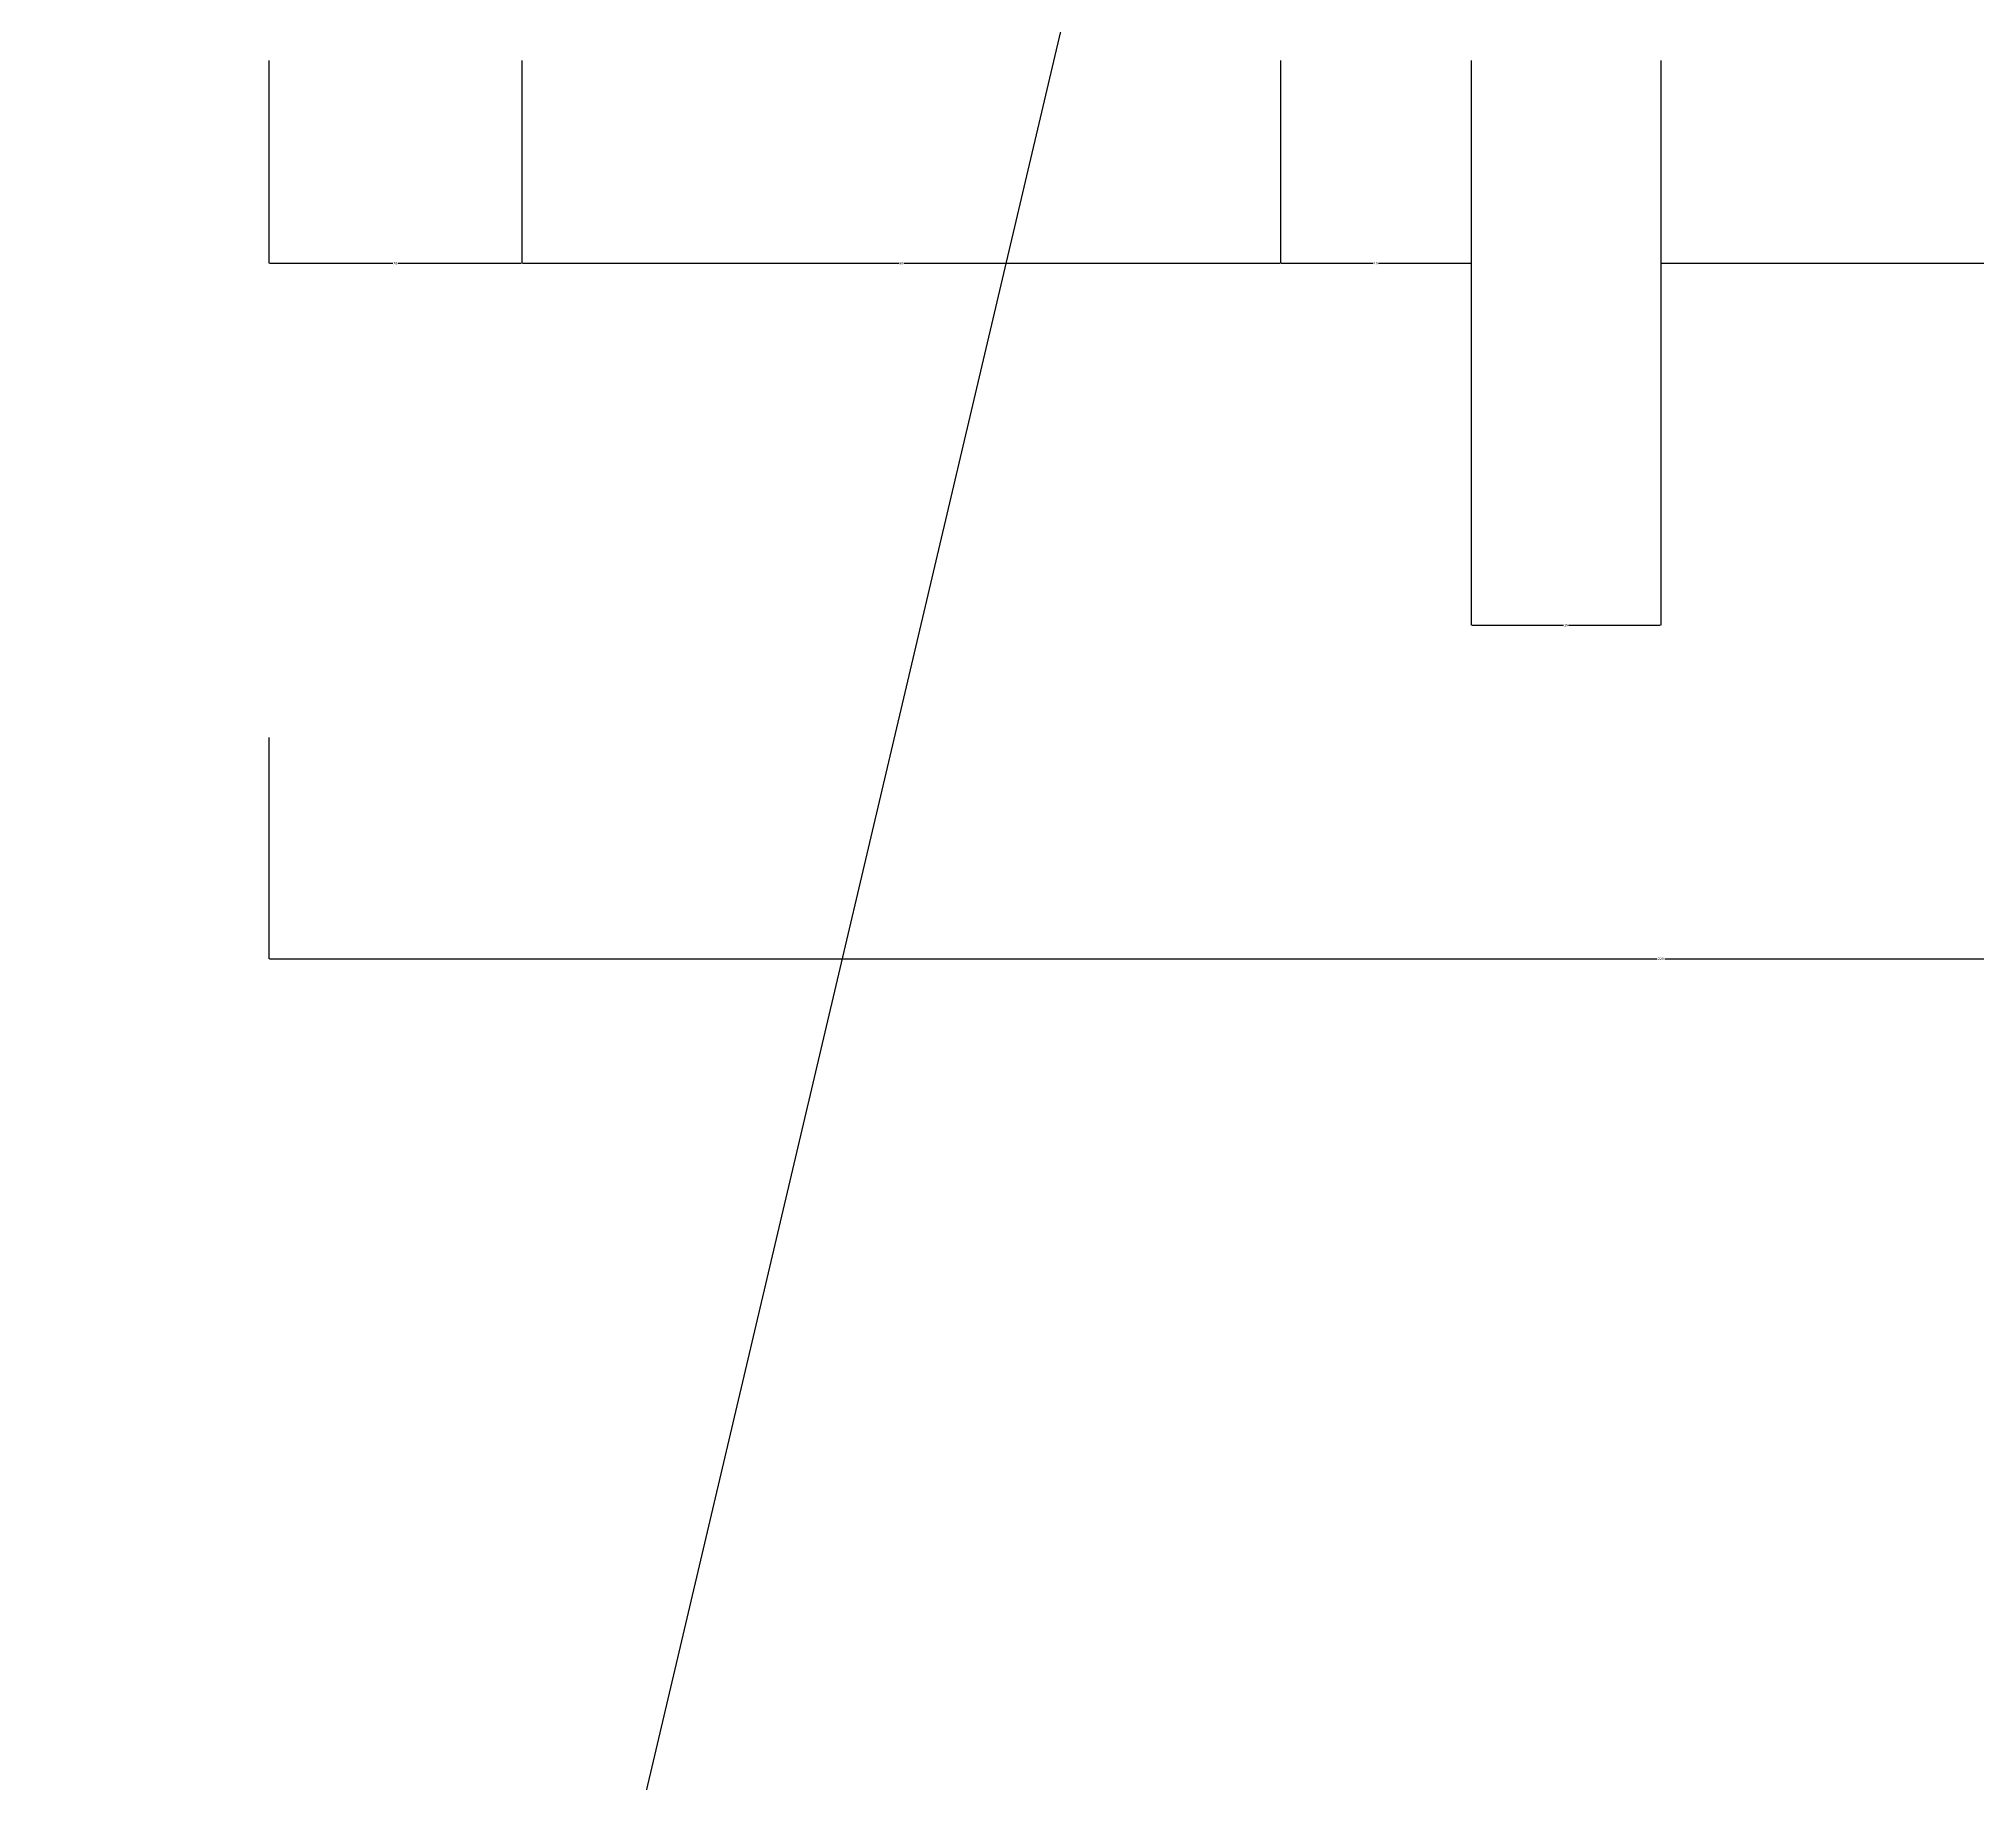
# Model space of a CAD drawing. Header units: metres. Extents: x -9731 to 0, y -43331 to 0.
# Drawn here: x -4287 to -3521, y -35376 to -34687 of the extents above; entities that cross this region are included whole.
import ezdxf

# ---------------------------------------------------------------- set-up
doc = ezdxf.new("R2010")
doc.units = ezdxf.units.M
doc.layers.add('DIM', color=3, linetype='Continuous')
doc.dimstyles.get("Standard").update_dxf_attribs({"dimtxt": 2.5, "dimasz": 2.5, "dimexe": 1.25, "dimexo": 0.625, "dimtad": 1, "dimcen": 2.5, "dimazin": 3, "dimtfac": 1, "dimtmove": 0, "dimatfit": 3})

# ---------------------------------------------------------------- blocks, each defined once
blk = doc.blocks.new('*D36')
for p, q in [((-3096.05, -34958.92), (-3096.05, -35050.21)), ((-4196.05, -34962.81), (-4196.05, -35050.21)), ((-4195.8, -35050.21), (-3647.55, -35050.21)), ((-3644.55, -35050.21), (-3096.3, -35050.21))]:
    blk.add_line(p, q)
at = {"layer": 'Defpoints'}
for p in [(-3096.05, -34958.92), (-4196.05, -34962.81), (-4196.05, -35050.21)]:
    blk.add_point(p, dxfattribs=at)
at = {"layer": 'DIM', "insert": (-3646.05, -35050.21), "char_height": 1, "attachment_point": 5}
blk.add_mtext('220', dxfattribs=at)
blk = doc.blocks.new('*D37')
for p, q in [((-4096.05, -34695.34), (-4096.05, -34775.48)), ((-3796.29, -34695.34), (-3796.29, -34775.48)), ((-4095.8, -34775.48), (-3947.17, -34775.48)), ((-3945.17, -34775.48), (-3796.54, -34775.48))]:
    blk.add_line(p, q)
at = {"layer": 'Defpoints'}
for p in [(-4096.05, -34695.34), (-3796.29, -34695.34), (-4096.05, -34775.48)]:
    blk.add_point(p, dxfattribs=at)
at = {"layer": 'DIM', "insert": (-3946.17, -34775.48), "char_height": 1, "attachment_point": 5}
blk.add_mtext('60', dxfattribs=at)
blk = doc.blocks.new('*D38')
for p, q in [((-3796.29, -34695.34), (-3796.29, -34775.48)), ((-3721.05, -34695.34), (-3721.05, -34775.48)), ((-3796.04, -34775.48), (-3759.67, -34775.48)), ((-3757.67, -34775.48), (-3721.3, -34775.48))]:
    blk.add_line(p, q)
at = {"layer": 'Defpoints'}
for p in [(-3796.29, -34695.34), (-3721.05, -34695.34), (-3796.29, -34775.48)]:
    blk.add_point(p, dxfattribs=at)
at = {"layer": 'DIM', "insert": (-3758.67, -34775.48), "char_height": 1, "attachment_point": 5}
blk.add_mtext('15', dxfattribs=at)
blk = doc.blocks.new('*D39')
for p, q in [((-4196.05, -34695.34), (-4196.05, -34775.48)), ((-4096.05, -34695.34), (-4096.05, -34775.48)), ((-4195.8, -34775.48), (-4147.05, -34775.48)), ((-4145.05, -34775.48), (-4096.3, -34775.48))]:
    blk.add_line(p, q)
at = {"layer": 'Defpoints'}
for p in [(-4196.05, -34695.34), (-4096.05, -34695.34), (-4196.05, -34775.48)]:
    blk.add_point(p, dxfattribs=at)
at = {"layer": 'DIM', "insert": (-4146.05, -34775.48), "char_height": 1, "attachment_point": 5}
blk.add_mtext('20', dxfattribs=at)
blk = doc.blocks.new('*D40')
for p, q in [((-3646.05, -34695.34), (-3646.05, -34775.48)), ((-3296.05, -34699.42), (-3296.05, -34775.48)), ((-3645.8, -34775.48), (-3472.05, -34775.48)), ((-3470.05, -34775.48), (-3296.3, -34775.48))]:
    blk.add_line(p, q)
at = {"layer": 'Defpoints'}
for p in [(-3646.05, -34695.34), (-3296.05, -34699.42), (-3646.05, -34775.48)]:
    blk.add_point(p, dxfattribs=at)
at = {"layer": 'DIM', "insert": (-3471.05, -34775.48), "char_height": 1, "attachment_point": 5}
blk.add_mtext('70', dxfattribs=at)
blk = doc.blocks.new('*D41')
for p, q in [((-3721.05, -34695.34), (-3721.05, -34918.5)), ((-3646.05, -34695.34), (-3646.05, -34918.5)), ((-3720.8, -34918.5), (-3684.55, -34918.5)), ((-3682.55, -34918.5), (-3646.3, -34918.5))]:
    blk.add_line(p, q)
at = {"layer": 'Defpoints'}
for p in [(-3721.05, -34695.34), (-3646.05, -34695.34), (-3721.05, -34918.5)]:
    blk.add_point(p, dxfattribs=at)
at = {"layer": 'DIM', "insert": (-3683.55, -34918.5), "char_height": 1, "attachment_point": 5}
blk.add_mtext('15', dxfattribs=at)

msp = doc.modelspace()

# ---------------------------------------------------------------- dimensions: what is measured, and where the dimension line sits
at = {"layer": 'DIM'}
for base, p1, p2, text, picture, middle in [((-4196.05, -34775.48), (-4196.05, -34695.34), (-4096.05, -34695.34), '20', '*D39', (-4146.05, -34775.48)), ((-4096.05, -34775.48), (-4096.05, -34695.34), (-3796.29, -34695.34), '60', '*D37', (-3946.17, -34775.48)), ((-3796.29, -34775.48), (-3796.29, -34695.34), (-3721.05, -34695.34), '15', '*D38', (-3758.67, -34775.48)), ((-3721.05, -34918.5), (-3721.05, -34695.34), (-3646.05, -34695.34), '15', '*D41', (-3683.55, -34918.5)), ((-3646.05, -34775.48), (-3646.05, -34695.34), (-3296.05, -34699.42), '70', '*D40', (-3471.05, -34775.48)), ((-4196.05, -35050.21), (-4196.05, -34962.81), (-3096.05, -34958.92), '220', '*D36', (-3646.05, -35050.21))]:
    dim = msp.add_linear_dim(base=base, p1=p1, p2=p2, text=text, dimstyle='Standard', dxfattribs=at)
    dim.commit()
    dim.dimension.update_dxf_attribs({"geometry": picture, "text_midpoint": middle})

# ---------------------------------------------------------------- leaders
msp.add_leader([(-3805.17, -34352.31), (-4286.94, -36398.09)], dimstyle='Standard', dxfattribs=at)

doc.saveas('drawing.dxf')
